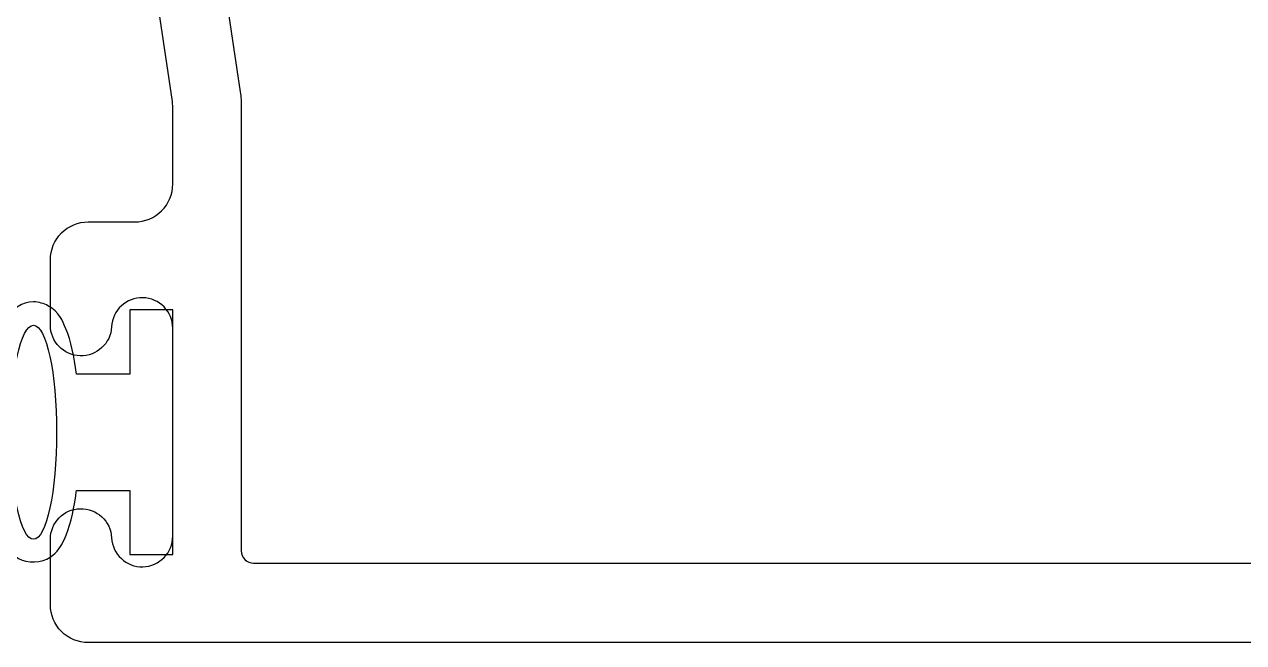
# Model space of a CAD drawing. Extents: x -26 to 91, y -47 to 75.
# Drawn here: x 51.655 to 52.651, y 67.82 to 68.326 of the extents above; entities that cross this region are included whole.
import ezdxf

# ---------------------------------------------------------------- set-up
doc = ezdxf.new("R2010")
doc.units = 0
doc.header["$MEASUREMENT"] = 0
for name, color, linetype in [('DIM', 7, 'CONTINUOUS'), ('FRAME', 1, 'CONTINUOUS'), ('GEOMETRY', 1, 'CONTINUOUS')]:
    doc.layers.add(name, color=color, linetype=linetype)

# ---------------------------------------------------------------- blocks, each defined once
blk = doc.blocks.new('*U64')
at = {"layer": 'GEOMETRY'}
blk.add_lwpolyline([(1.60705, 19.51005), (1.56339, 19.51005), (1.56339, 19.45755), (1.52839, 19.45755), (1.52839, 19.65755), (1.56339, 19.65755), (1.56339, 19.60505), (1.60704, 19.60505)], dxfattribs=at)
at = {"layer": 'GEOMETRY', "extrusion": (0, 0, -1)}
blk.add_ellipse((1.64219, 19.55755), major_axis=(0, 0.0875), ratio=0.216465, dxfattribs=at)
at = {"layer": 'GEOMETRY'}
blk.add_open_spline([(1.60704, 19.60505), (1.60891, 19.6196), (1.61155, 19.63201), (1.61847, 19.6489), (1.62105, 19.65559), (1.63358, 19.66275), (1.6378, 19.66411), (1.64219, 19.66411), (1.65206, 19.66411), (1.65889, 19.65804), (1.66616, 19.6485), (1.66824, 19.64369), (1.67497, 19.62449), (1.6778, 19.60629), (1.68208, 19.54465), (1.67933, 19.49876), (1.66588, 19.46619), (1.6633, 19.45971), (1.64741, 19.45025), (1.63495, 19.45092), (1.62224, 19.45966), (1.61959, 19.46458), (1.61247, 19.47942), (1.60977, 19.49126), (1.60745, 19.50706), (1.60724, 19.50854), (1.60705, 19.51005)], degree=3, knots=[5.253202, 5.253202, 5.253202, 5.253202, 5.797173, 5.797173, 6.160155, 6.160155, 6.283185, 6.283185, 6.283185, 6.559914, 6.559914, 6.836642, 6.836642, 7.54361, 7.54361, 8.941834, 8.941834, 9.296554, 9.296554, 9.572552, 9.572552, 9.848549, 9.848549, 10.398843, 10.398843, 10.454782, 10.454782, 10.454782, 10.454782], dxfattribs=at)

msp = doc.modelspace()

# ---------------------------------------------------------------- linework, layer by layer
at = {"layer": 'FRAME'}
for points in [[(51.64879, 68.81536), (51.75579, 68.81536, -0.414214), (51.78679, 68.78436), (51.78679, 68.56936, 0.035412), (51.7871, 68.56499), (51.83092, 68.27064, -0.035412), (51.83179, 68.25836), (51.83179, 67.89536, 0.414214), (51.84179, 67.88536), (52.77279, 67.88536, 0.414214)], [(54.39079, 67.82036), (51.70679, 67.82036, -0.414214), (51.67579, 67.85136), (51.67579, 67.90483, -0.975), (51.72582, 67.9061, 0.975), (51.77579, 67.90736), (51.77579, 68.07736, 0.975), (51.72582, 68.07863, -0.975), (51.67579, 68.0799), (51.67579, 68.13336, -0.414214), (51.70679, 68.16436), (51.74479, 68.16436, 0.414214), (51.77579, 68.19536), (51.77579, 68.25836, 0.035412), (51.77548, 68.26274), (51.73166, 68.55709, -0.035412), (51.73079, 68.56936), (51.73079, 68.74936, 0.414214), (51.72079, 68.75936), (51.64879, 68.75936, -1)]]:
    msp.add_lwpolyline(points, format="xyb", dxfattribs=at)

# ---------------------------------------------------------------- block references
at = {"layer": 'DIM', "xscale": -1}
msp.add_blockref('*U64', (53.30418, 48.43482), dxfattribs=at)

doc.saveas('drawing.dxf')
